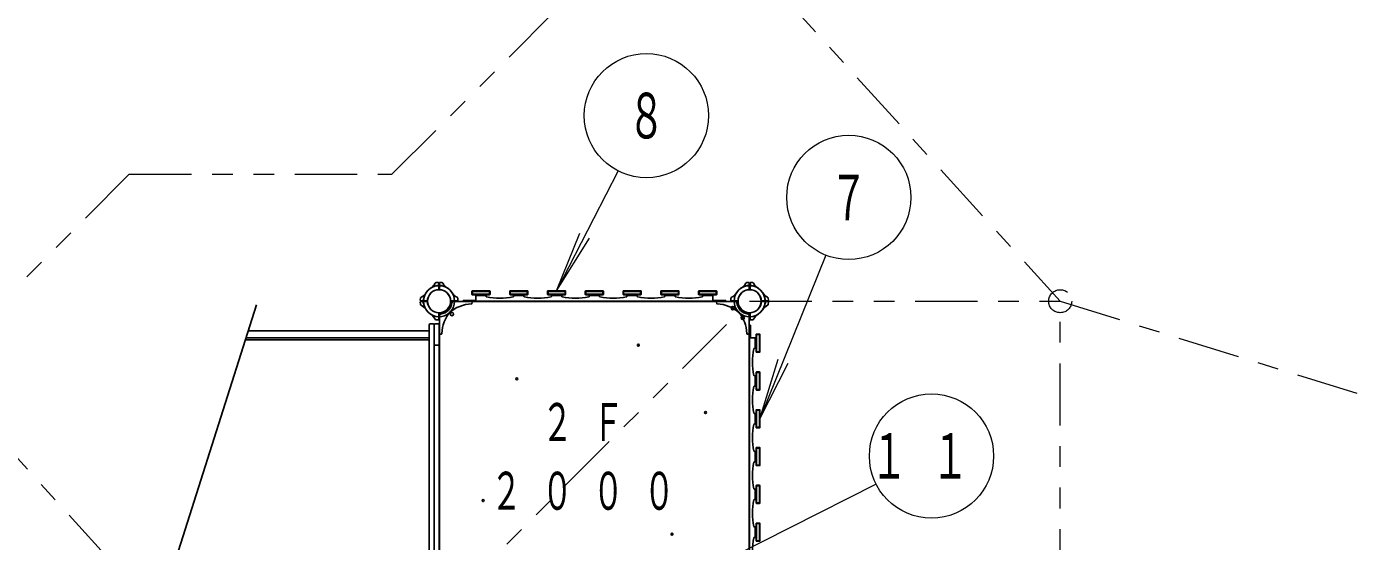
# Model space of a CAD drawing. Units: millimetres on the paper. Extents: x -385 to 0, y -594 to 267.
# Drawn here: x -201.8 to -137.5, y 72.8 to 97.7 of the extents above; entities that cross this region are included whole.
import ezdxf
from ezdxf.enums import TextEntityAlignment as Align

# ---------------------------------------------------------------- set-up
doc = ezdxf.new("R2010")
doc.units = ezdxf.units.MM
doc.linetypes.add('USER2', pattern=[6, 3, -1, 1, -1])
doc.linetypes.add('USER3', pattern=[8, 3, -1, 1, -1, 1, -1])
doc.layers.add('LY_1', color=7, linetype='Continuous', lineweight=13)
doc.styles.add('ＭＳ ゴシック', font='')
doc.styles.get('ＭＳ ゴシック').set_extended_font_data('MS Gothic')

msp = doc.modelspace()

# ---------------------------------------------------------------- linework, layer by layer
at = {"layer": 'LY_1', "linetype": 'USER2'}
for p, q in [((-218.168, 157.375), (-151.893, 84.404)), ((-248.168, 127.375), (-181.893, 54.404)), ((-151.893, 84.404), (-82.548, 62.904))]:
    msp.add_line(p, q, dxfattribs=at)
at = {"layer": 'LY_1', "linetype": 'USER3'}
for p, q in [((-184.171, 90.531), (-155.743, 118.959)), ((-196.856, 90.531), (-209, 78.387)), ((-196.856, 90.531), (-184.171, 90.531)), ((-166.893, 84.404), (-151.893, 84.404)), ((-151.893, 54.404), (-151.893, 84.404)), ((-181.451, 69.846), (-167.335, 83.962))]:
    msp.add_line(p, q, dxfattribs=at)
at = {"layer": 'LY_1'}
for p, q in [((-173.248, 90.693), (-176.218, 84.904)), ((-176.218, 84.904), (-175.086, 87.682)), ((-176.218, 84.904), (-174.621, 87.443)), ((-163.22, 86.631), (-166.393, 78.729)), ((-166.393, 78.729), (-165.522, 81.599)), ((-166.393, 78.729), (-165.037, 81.405)), ((-160.786, 75.576), (-173.243, 69.276))]:
    msp.add_line(p, q, dxfattribs=at)
at = {"layer": 'LY_1', "lineweight": 25}
for p, q in [((-181.937, 85.309), (-182.036, 85.306)), ((-182.018, 85.143), (-182.018, 85.145)), ((-181.911, 84.989), (-181.911, 85.284)), ((-181.874, 84.989), (-181.874, 85.284)), ((-181.848, 85.309), (-181.757, 85.306)), ((-181.768, 85.143), (-181.768, 85.145)), ((-180.286, 84.904), (-179.449, 84.904)), ((-178.461, 84.904), (-177.624, 84.904)), ((-176.636, 84.904), (-175.799, 84.904)), ((-173.974, 84.904), (-174.811, 84.904)), ((-172.149, 84.904), (-172.986, 84.904)), ((-170.324, 84.904), (-171.161, 84.904)), ((-168.499, 84.904), (-169.336, 84.904)), ((-166.937, 85.309), (-167.028, 85.306)), ((-167.018, 85.143), (-167.018, 85.145)), ((-166.911, 84.989), (-166.911, 85.284)), ((-166.874, 84.989), (-166.874, 85.284)), ((-166.848, 85.309), (-166.75, 85.306)), ((-166.768, 85.143), (-166.768, 85.145)), ((-182.798, 84.448), (-182.795, 84.546)), ((-182.798, 84.359), (-182.795, 84.268)), ((-182.479, 84.422), (-182.773, 84.422)), ((-182.479, 84.385), (-182.773, 84.385)), ((-182.632, 84.529), (-182.634, 84.529)), ((-182.632, 84.279), (-182.634, 84.279)), ((-181.307, 84.422), (-181.012, 84.422)), ((-181.307, 84.385), (-174.393, 84.385)), ((-180.987, 84.448), (-180.991, 84.539)), ((-180.736, 84.444), (-180.736, 84.404)), ((-180.118, 84.444), (-180.736, 84.444)), ((-168.049, 84.404), (-180.736, 84.404)), ((-180.305, 84.885), (-180.305, 84.735)), ((-180.3, 84.359), (-180.303, 84.293)), ((-180.286, 84.716), (-179.449, 84.716)), ((-180.279, 84.877), (-180.279, 84.742)), ((-180.279, 84.877), (-179.456, 84.877)), ((-180.279, 84.742), (-179.456, 84.742)), ((-180.118, 84.716), (-180.118, 84.404)), ((-180.118, 84.676), (-179.618, 84.676)), ((-179.618, 84.716), (-179.618, 84.634)), ((-179.456, 84.877), (-179.456, 84.742)), ((-179.43, 84.885), (-179.43, 84.735)), ((-178.48, 84.885), (-178.48, 84.735)), ((-178.461, 84.716), (-177.624, 84.716)), ((-178.454, 84.877), (-178.454, 84.742)), ((-178.454, 84.877), (-177.631, 84.877)), ((-178.454, 84.742), (-177.631, 84.742)), ((-178.293, 84.716), (-178.293, 84.634)), ((-178.293, 84.676), (-177.793, 84.676)), ((-177.793, 84.716), (-177.793, 84.634)), ((-177.631, 84.877), (-177.631, 84.742)), ((-177.605, 84.885), (-177.605, 84.735)), ((-176.655, 84.885), (-176.655, 84.735)), ((-176.636, 84.716), (-175.799, 84.716)), ((-176.629, 84.877), (-176.629, 84.742)), ((-176.629, 84.877), (-175.806, 84.877)), ((-176.629, 84.742), (-175.806, 84.742)), ((-176.468, 84.716), (-176.468, 84.634)), ((-176.468, 84.676), (-175.968, 84.676)), ((-175.968, 84.716), (-175.968, 84.634)), ((-175.806, 84.877), (-175.806, 84.742)), ((-175.78, 84.885), (-175.78, 84.735)), ((-174.83, 84.885), (-174.83, 84.735)), ((-173.974, 84.716), (-174.811, 84.716)), ((-174.804, 84.877), (-174.804, 84.742)), ((-173.981, 84.877), (-174.804, 84.877)), ((-173.981, 84.742), (-174.804, 84.742)), ((-174.643, 84.716), (-174.643, 84.634)), ((-174.643, 84.676), (-174.143, 84.676)), ((-167.479, 84.385), (-174.393, 84.385)), ((-174.143, 84.716), (-174.143, 84.634)), ((-173.981, 84.877), (-173.981, 84.742)), ((-173.955, 84.885), (-173.955, 84.735)), ((-173.005, 84.885), (-173.005, 84.735)), ((-172.149, 84.716), (-172.986, 84.716)), ((-172.979, 84.877), (-172.979, 84.742)), ((-172.156, 84.877), (-172.979, 84.877)), ((-172.156, 84.742), (-172.979, 84.742)), ((-172.818, 84.716), (-172.818, 84.634)), ((-172.818, 84.676), (-172.318, 84.676)), ((-172.318, 84.716), (-172.318, 84.634)), ((-172.156, 84.877), (-172.156, 84.742)), ((-172.13, 84.885), (-172.13, 84.735)), ((-171.18, 84.885), (-171.18, 84.735)), ((-170.324, 84.716), (-171.161, 84.716)), ((-171.154, 84.877), (-171.154, 84.742)), ((-170.331, 84.877), (-171.154, 84.877)), ((-170.331, 84.742), (-171.154, 84.742)), ((-170.993, 84.716), (-170.993, 84.634)), ((-170.993, 84.676), (-170.493, 84.676)), ((-170.493, 84.716), (-170.493, 84.634)), ((-170.331, 84.877), (-170.331, 84.742)), ((-170.305, 84.885), (-170.305, 84.735)), ((-169.355, 84.885), (-169.355, 84.735)), ((-168.499, 84.716), (-169.336, 84.716)), ((-169.329, 84.877), (-169.329, 84.742)), ((-168.506, 84.877), (-169.329, 84.877)), ((-168.506, 84.742), (-169.329, 84.742)), ((-169.168, 84.716), (-169.168, 84.634)), ((-168.668, 84.676), (-169.168, 84.676)), ((-168.668, 84.716), (-168.668, 84.404)), ((-168.668, 84.444), (-168.049, 84.444)), ((-168.506, 84.877), (-168.506, 84.742)), ((-168.486, 84.359), (-168.482, 84.293)), ((-168.48, 84.885), (-168.48, 84.735)), ((-168.049, 84.444), (-168.049, 84.404)), ((-167.798, 84.448), (-167.795, 84.539)), ((-167.479, 84.422), (-167.773, 84.422)), ((-166.307, 84.422), (-166.012, 84.422)), ((-166.307, 84.385), (-166.012, 84.385)), ((-166.153, 84.529), (-166.151, 84.529)), ((-166.153, 84.279), (-166.151, 84.279)), ((-165.987, 84.448), (-165.991, 84.546)), ((-165.987, 84.359), (-165.991, 84.268)), ((-190.718, 84.236), (-195.578, 68.935)), ((-181.911, 83.818), (-181.911, 83.523)), ((-181.874, 83.818), (-181.874, 76.904)), ((-166.911, 83.818), (-166.911, 76.904)), ((-166.874, 83.818), (-166.874, 83.523)), ((-182.368, 70.535), (-182.368, 83.272)), ((-182.168, 83.31), (-182.33, 83.31)), ((-182.13, 70.535), (-182.13, 83.272)), ((-182.093, 83.31), (-181.93, 83.31)), ((-181.937, 83.498), (-182.028, 83.501)), ((-181.893, 70.535), (-181.893, 83.272)), ((-166.893, 83.247), (-166.893, 70.56)), ((-166.853, 83.247), (-166.893, 83.247)), ((-166.853, 82.629), (-166.853, 83.247)), ((-166.848, 83.498), (-166.757, 83.501)), ((-191.258, 82.536), (-182.368, 82.536)), ((-191.228, 82.629), (-182.368, 82.629)), ((-191.12, 82.969), (-182.368, 82.969)), ((-181.848, 82.811), (-181.782, 82.814)), ((-166.938, 82.811), (-167.003, 82.814)), ((-166.58, 82.629), (-166.893, 82.629)), ((-166.62, 82.629), (-166.62, 82.129)), ((-166.58, 82.797), (-166.58, 81.96)), ((-166.411, 82.816), (-166.561, 82.816)), ((-166.419, 82.79), (-166.554, 82.79)), ((-166.554, 82.79), (-166.554, 81.967)), ((-166.419, 82.79), (-166.419, 81.967)), ((-166.393, 82.797), (-166.393, 81.96)), ((-182.093, 82.279), (-181.93, 82.279)), ((-166.58, 82.129), (-166.662, 82.129)), ((-166.411, 81.941), (-166.561, 81.941)), ((-166.419, 81.967), (-166.554, 81.967)), ((-166.58, 80.804), (-166.662, 80.804)), ((-166.62, 80.304), (-166.62, 80.804)), ((-166.58, 80.972), (-166.58, 80.135)), ((-166.411, 80.991), (-166.561, 80.991)), ((-166.419, 80.965), (-166.554, 80.965)), ((-166.554, 80.965), (-166.554, 80.142)), ((-166.419, 80.965), (-166.419, 80.142)), ((-166.393, 80.972), (-166.393, 80.135)), ((-166.58, 80.304), (-166.662, 80.304)), ((-166.411, 80.116), (-166.561, 80.116)), ((-166.419, 80.142), (-166.554, 80.142)), ((-166.58, 79.147), (-166.58, 78.31)), ((-166.411, 79.166), (-166.561, 79.166)), ((-166.419, 79.14), (-166.554, 79.14)), ((-166.554, 79.14), (-166.554, 78.317)), ((-166.419, 79.14), (-166.419, 78.317)), ((-166.393, 79.147), (-166.393, 78.31)), ((-166.58, 78.979), (-166.662, 78.979)), ((-166.58, 78.479), (-166.662, 78.479)), ((-166.62, 78.479), (-166.62, 78.979)), ((-166.411, 78.291), (-166.561, 78.291)), ((-166.419, 78.317), (-166.554, 78.317)), ((-166.58, 77.322), (-166.58, 76.485)), ((-166.411, 77.341), (-166.561, 77.341)), ((-166.419, 77.315), (-166.554, 77.315)), ((-166.554, 77.315), (-166.554, 76.492)), ((-166.419, 77.315), (-166.419, 76.492)), ((-166.393, 77.322), (-166.393, 76.485)), ((-181.874, 69.989), (-181.874, 76.904)), ((-166.911, 69.989), (-166.911, 76.904)), ((-166.58, 77.154), (-166.662, 77.154)), ((-166.58, 76.654), (-166.662, 76.654)), ((-166.62, 76.654), (-166.62, 77.154)), ((-166.411, 76.466), (-166.561, 76.466)), ((-166.419, 76.492), (-166.554, 76.492)), ((-166.58, 75.329), (-166.662, 75.329)), ((-166.62, 74.829), (-166.62, 75.329)), ((-166.58, 74.66), (-166.58, 75.497)), ((-166.411, 75.516), (-166.561, 75.516)), ((-166.554, 74.667), (-166.554, 75.49)), ((-166.419, 75.49), (-166.554, 75.49)), ((-166.419, 74.667), (-166.419, 75.49)), ((-166.393, 74.66), (-166.393, 75.497)), ((-166.58, 74.829), (-166.662, 74.829)), ((-166.411, 74.641), (-166.561, 74.641)), ((-166.419, 74.667), (-166.554, 74.667)), ((-166.58, 73.504), (-166.662, 73.504)), ((-166.62, 73.004), (-166.62, 73.504)), ((-166.58, 72.835), (-166.58, 73.672)), ((-166.411, 73.691), (-166.561, 73.691)), ((-166.554, 72.842), (-166.554, 73.665)), ((-166.419, 73.665), (-166.554, 73.665)), ((-166.419, 72.842), (-166.419, 73.665)), ((-166.393, 72.835), (-166.393, 73.672)), ((-166.58, 73.004), (-166.662, 73.004)), ((-166.411, 72.816), (-166.561, 72.816)), ((-166.419, 72.842), (-166.554, 72.842))]:
    msp.add_line(p, q, dxfattribs=at)
at = {"layer": 'LY_1'}
for centre in [(-171.878, 93.363), (-162.103, 89.415), (-158.109, 76.93)]:
    msp.add_circle(centre, 3, dxfattribs=at)
at = {"layer": 'LY_1', "lineweight": 25}
for centre, radius in [((-181.893, 84.404), 0.557), ((-166.893, 84.404), 0.557), ((-181.274, 83.785), 0.0813), ((-167.701, 84.069), 0.0813), ((-167.228, 83.595), 0.0813), ((-172.268, 82.279), 0.0469), ((-178.143, 80.654), 0.0469), ((-169.018, 79.029), 0.0469), ((-179.768, 74.779), 0.0469), ((-170.643, 73.154), 0.0469)]:
    msp.add_circle(centre, radius, dxfattribs=at)
at = {"layer": 'LY_1', "linetype": 'USER3'}
msp.add_circle((-151.893, 84.404), 0.556, dxfattribs=at)
at = {"layer": 'LY_1', "lineweight": 25}
for centre, radius, start, end in [((-181.893, 84.404), 0.75, 90, 180), ((-181.893, 84.404), 0.562, 90, 180), ((-182.636, 85.56), 0.625, 302.72719, 332.54116), ((-182.026, 85.243), 0.0625, 92, 152.54116), ((-182.005, 85.145), 0.0125, 98.62693, 180), ((-181.893, 84.404), 0.762, 90, 98.62693), ((-181.936, 85.284), 0.025, 0, 92), ((-181.936, 84.989), 0.025, 274.27066, 0), ((-181.893, 84.404), 0.762, 81.37307, 90), ((-181.893, 84.404), 0.75, 0, 90), ((-181.893, 84.404), 0.562, 0, 90), ((-181.849, 85.284), 0.025, 88, 180), ((-181.849, 84.989), 0.025, 180, 265.72934), ((-181.78, 85.145), 0.0125, 0, 81.37307), ((-181.759, 85.243), 0.0625, 27.45884, 88), ((-181.149, 85.56), 0.625, 207.45884, 237.27281), ((-166.893, 84.404), 0.75, 90, 180), ((-166.893, 84.404), 0.562, 90, 180), ((-167.636, 85.56), 0.625, 302.72719, 332.54116), ((-167.026, 85.243), 0.0625, 92, 152.54116), ((-167.005, 85.145), 0.0125, 98.62693, 180), ((-166.893, 84.404), 0.762, 90, 98.62693), ((-166.936, 85.284), 0.025, 0, 92), ((-166.936, 84.989), 0.025, 274.27066, 0), ((-166.893, 84.404), 0.762, 81.37307, 90), ((-166.893, 84.404), 0.75, 0, 90), ((-166.893, 84.404), 0.562, 0, 90), ((-166.849, 85.284), 0.025, 88, 180), ((-166.849, 84.989), 0.025, 180, 265.72934), ((-166.78, 85.145), 0.0125, 0, 81.37307), ((-166.759, 85.243), 0.0625, 27.45884, 88), ((-166.149, 85.56), 0.625, 207.45884, 237.27281), ((-182.773, 84.447), 0.025, 178, 270), ((-182.773, 84.36), 0.025, 90, 182), ((-182.732, 84.537), 0.0625, 117.45884, 178), ((-182.732, 84.27), 0.0625, 182, 242.54116), ((-183.049, 85.147), 0.625, 297.45884, 327.27281), ((-181.893, 84.404), 0.762, 171.37307, 180), ((-181.893, 84.404), 0.762, 180, 188.62693), ((-182.634, 84.516), 0.0125, 90, 171.37307), ((-182.634, 84.291), 0.0125, 188.62693, 270), ((-181.893, 84.404), 0.75, 180, 270), ((-182.479, 84.447), 0.025, 270, 355.72934), ((-182.479, 84.36), 0.025, 4.27066, 90), ((-181.893, 84.404), 0.562, 180, 270), ((-181.893, 84.404), 0.562, 270, 0), ((-181.893, 84.404), 0.625, 276.78718, 353.21282), ((-180.297, 82.645), 1.625, 91.08415, 132.21724), ((-181.893, 84.404), 0.75, 317.78276, 0), ((-181.307, 84.447), 0.025, 184.27066, 270), ((-181.307, 84.36), 0.025, 90, 175.72934), ((-181.21, 84.322), 0.0625, 90, 173.21282), ((-180.736, 85.147), 0.625, 212.72719, 242.54116), ((-181.053, 84.537), 0.0625, 2, 62.54116), ((-181.012, 84.447), 0.025, 270, 2), ((-180.328, 84.294), 0.025, 271.08415, 357), ((-180.325, 84.36), 0.025, 357, 90), ((-180.286, 84.885), 0.0187, 90, 180), ((-180.286, 84.735), 0.0187, 180, 270), ((-179.593, 84.634), 0.025, 180, 258.30512), ((-178.955, 87.714), 3.17, 258.30512, 281.69488), ((-179.449, 84.885), 0.0187, 0, 90), ((-179.449, 84.735), 0.0187, 270, 0), ((-178.461, 84.885), 0.0187, 90, 180), ((-178.461, 84.735), 0.0187, 180, 270), ((-178.318, 84.634), 0.025, 281.69488, 0), ((-177.768, 84.634), 0.025, 180, 258.30512), ((-177.13, 87.714), 3.17, 258.30512, 281.69488), ((-177.624, 84.885), 0.0187, 0, 90), ((-177.624, 84.735), 0.0187, 270, 0), ((-176.636, 84.885), 0.0187, 90, 180), ((-176.636, 84.735), 0.0187, 180, 270), ((-176.493, 84.634), 0.025, 281.69488, 0), ((-175.943, 84.634), 0.025, 180, 258.30512), ((-175.305, 87.714), 3.17, 258.30512, 281.69488), ((-175.799, 84.885), 0.0187, 0, 90), ((-175.799, 84.735), 0.0187, 270, 0), ((-174.811, 84.885), 0.0187, 90, 180), ((-174.811, 84.735), 0.0187, 180, 270), ((-174.668, 84.634), 0.025, 281.69488, 0), ((-174.118, 84.634), 0.025, 180, 258.30512), ((-173.48, 87.714), 3.17, 258.30512, 281.69488), ((-173.974, 84.885), 0.0187, 0, 90), ((-173.974, 84.735), 0.0187, 270, 0), ((-172.986, 84.885), 0.0187, 90, 180), ((-172.986, 84.735), 0.0187, 180, 270), ((-172.843, 84.634), 0.025, 281.69488, 0), ((-172.293, 84.634), 0.025, 180, 258.30512), ((-171.655, 87.714), 3.17, 258.30512, 281.69488), ((-172.149, 84.885), 0.0187, 0, 90), ((-172.149, 84.735), 0.0187, 270, 0), ((-171.161, 84.885), 0.0187, 90, 180), ((-171.161, 84.735), 0.0187, 180, 270), ((-171.018, 84.634), 0.025, 281.69488, 0), ((-170.468, 84.634), 0.025, 180, 258.30512), ((-169.83, 87.714), 3.17, 258.30512, 281.69488), ((-170.324, 84.885), 0.0187, 0, 90), ((-170.324, 84.735), 0.0187, 270, 0), ((-169.336, 84.885), 0.0187, 90, 180), ((-169.336, 84.735), 0.0187, 180, 270), ((-169.193, 84.634), 0.025, 281.69488, 0), ((-168.499, 84.885), 0.0187, 0, 90), ((-168.499, 84.735), 0.0187, 270, 0), ((-168.461, 84.36), 0.025, 90, 183), ((-168.457, 84.294), 0.025, 183, 268.91585), ((-168.489, 82.645), 1.625, 47.78276, 88.91585), ((-167.773, 84.447), 0.025, 178, 270), ((-167.732, 84.537), 0.0625, 117.45884, 178), ((-168.049, 85.147), 0.625, 297.45884, 327.27281), ((-166.893, 84.404), 0.75, 180, 222.21724), ((-167.575, 84.322), 0.0625, 6.78718, 90), ((-166.893, 84.404), 0.625, 186.78718, 263.21282), ((-167.479, 84.447), 0.025, 270, 355.72934), ((-167.479, 84.36), 0.025, 4.27066, 90), ((-166.893, 84.404), 0.562, 180, 270), ((-166.893, 84.404), 0.75, 270, 0), ((-166.893, 84.404), 0.562, 270, 0), ((-166.307, 84.447), 0.025, 184.27066, 270), ((-166.307, 84.36), 0.025, 90, 175.72934), ((-165.736, 85.147), 0.625, 212.72719, 242.54116), ((-166.151, 84.516), 0.0125, 8.62693, 90), ((-166.151, 84.291), 0.0125, 270, 351.37307), ((-166.893, 84.404), 0.762, 0, 8.62693), ((-166.893, 84.404), 0.762, 351.37307, 0), ((-166.053, 84.537), 0.0625, 2, 62.54116), ((-166.053, 84.27), 0.0625, 297.45884, 358), ((-166.012, 84.447), 0.025, 270, 2), ((-166.012, 84.36), 0.025, 358, 90), ((-183.049, 83.66), 0.625, 32.7272, 62.54116), ((-182.636, 83.247), 0.625, 27.45884, 57.2728), ((-181.936, 83.818), 0.025, 0, 85.72934), ((-181.893, 84.404), 0.75, 270, 312.21724), ((-181.849, 83.818), 0.025, 94.27066, 180), ((-181.811, 83.721), 0.0625, 96.78718, 180), ((-180.134, 82.808), 1.625, 137.78276, 178.91585), ((-168.652, 82.808), 1.625, 1.08415, 42.21724), ((-166.893, 84.404), 0.75, 227.78276, 270), ((-166.974, 83.721), 0.0625, 0, 83.21282), ((-166.936, 83.818), 0.025, 0, 85.72934), ((-166.849, 83.818), 0.025, 94.27066, 180), ((-166.149, 83.247), 0.625, 122.72719, 152.54116), ((-165.736, 83.66), 0.625, 117.45884, 147.27281), ((-182.33, 83.272), 0.0375, 90, 180), ((-182.168, 83.272), 0.0375, 0, 90), ((-182.093, 83.272), 0.0375, 90, 180), ((-182.026, 83.564), 0.0625, 207.45884, 268), ((-181.936, 83.523), 0.025, 268, 0), ((-181.93, 83.272), 0.0375, 0, 90), ((-166.849, 83.523), 0.025, 180, 272), ((-166.759, 83.564), 0.0625, 272, 332.54116), ((-181.849, 82.836), 0.025, 180, 273), ((-181.783, 82.839), 0.025, 273, 358.91585), ((-167.002, 82.839), 0.025, 181.08415, 267), ((-166.936, 82.836), 0.025, 267, 0), ((-166.561, 82.797), 0.0187, 90, 180), ((-166.411, 82.797), 0.0187, 0, 90), ((-182.093, 82.316), 0.0375, 180, 270), ((-181.93, 82.316), 0.0375, 270, 0), ((-163.583, 81.466), 3.17, 168.30512, 191.69488), ((-166.662, 82.104), 0.025, 90, 168.30512), ((-166.561, 81.96), 0.0187, 180, 270), ((-166.411, 81.96), 0.0187, 270, 0), ((-166.662, 80.829), 0.025, 191.69488, 270), ((-166.561, 80.972), 0.0187, 90, 180), ((-166.411, 80.972), 0.0187, 0, 90), ((-163.583, 79.641), 3.17, 168.30512, 191.69488), ((-166.662, 80.279), 0.025, 90, 168.30512), ((-166.561, 80.135), 0.0187, 180, 270), ((-166.411, 80.135), 0.0187, 270, 0), ((-166.561, 79.147), 0.0187, 90, 180), ((-166.411, 79.147), 0.0187, 0, 90), ((-166.662, 79.004), 0.025, 191.69488, 270), ((-166.662, 78.454), 0.025, 90, 168.30512), ((-163.583, 77.816), 3.17, 168.30512, 191.69488), ((-166.561, 78.31), 0.0187, 180, 270), ((-166.411, 78.31), 0.0187, 270, 0), ((-166.561, 77.322), 0.0187, 90, 180), ((-166.411, 77.322), 0.0187, 0, 90), ((-163.583, 75.991), 3.17, 168.30512, 191.69488), ((-166.662, 77.179), 0.025, 191.69488, 270), ((-166.662, 76.629), 0.025, 90, 168.30512), ((-166.561, 76.485), 0.0187, 180, 270), ((-166.411, 76.485), 0.0187, 270, 0), ((-166.662, 75.354), 0.025, 191.69488, 270), ((-166.561, 75.497), 0.0187, 90, 180), ((-166.411, 75.497), 0.0187, 0, 90), ((-163.583, 74.166), 3.17, 168.30512, 191.69488), ((-166.662, 74.804), 0.025, 90, 168.30512), ((-166.561, 74.66), 0.0187, 180, 270), ((-166.411, 74.66), 0.0187, 270, 0), ((-166.662, 73.529), 0.025, 191.69488, 270), ((-166.561, 73.672), 0.0187, 90, 180), ((-166.411, 73.672), 0.0187, 0, 90), ((-163.583, 72.341), 3.17, 168.30512, 191.69488), ((-166.662, 72.979), 0.025, 90, 168.30512), ((-166.561, 72.835), 0.0187, 180, 270), ((-166.411, 72.835), 0.0187, 270, 0)]:
    msp.add_arc(centre, radius, start, end, dxfattribs=at)

# ---------------------------------------------------------------- texts
at = {"layer": 'LY_1', "style": 'ＭＳ ゴシック', "width": 0.6}
for s, p in [('８', (-171.878, 93.363)), ('７', (-162.103, 89.415))]:
    msp.add_text(s, height=2.199, dxfattribs=at).set_placement(p, align=Align.MIDDLE_CENTER)
at = {"layer": 'LY_1', "style": 'ＭＳ ゴシック'}
for s, insert, char_height, attachment_point in [('\\T1.64;\\W0.6;\u3000２Ｆ', (-179.393, 78.57), 1.833, 4), ('\\T1.64;\\W0.6;１１', (-158.109, 76.93), 2.199, 5), ('\\T1.64;\\W0.6;２０００', (-179.393, 75.237), 1.833, 4)]:
    msp.add_mtext(s, dxfattribs=dict(at, insert=insert, char_height=char_height, attachment_point=attachment_point))

doc.saveas('drawing.dxf')
